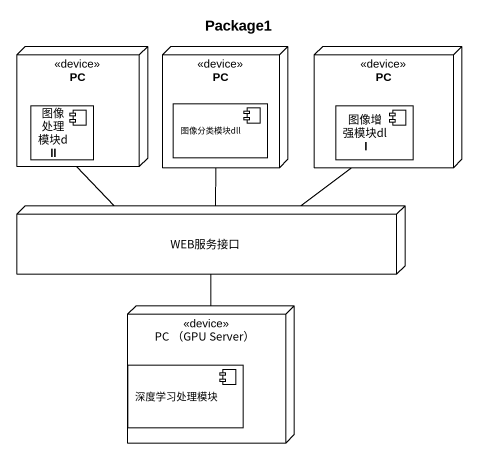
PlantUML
@startuml
title Package1
node PC <<device>> {
  component 图像处理模块dll
}
node "PC" as PC_2 <<device>> {
  component 图像分类模块dll
}
node "PC" as PC_3 <<device>> {
  component 图像增强模块dll
}
node WEB服务接口
node "PC （GPU Server）" as PC_GPU_Server <<device>> {
  component 深度学习处理模块
}
PC -- WEB服务接口
PC_2 -- WEB服务接口
PC_3 -- WEB服务接口
WEB服务接口 -- PC_GPU_Server
@enduml
